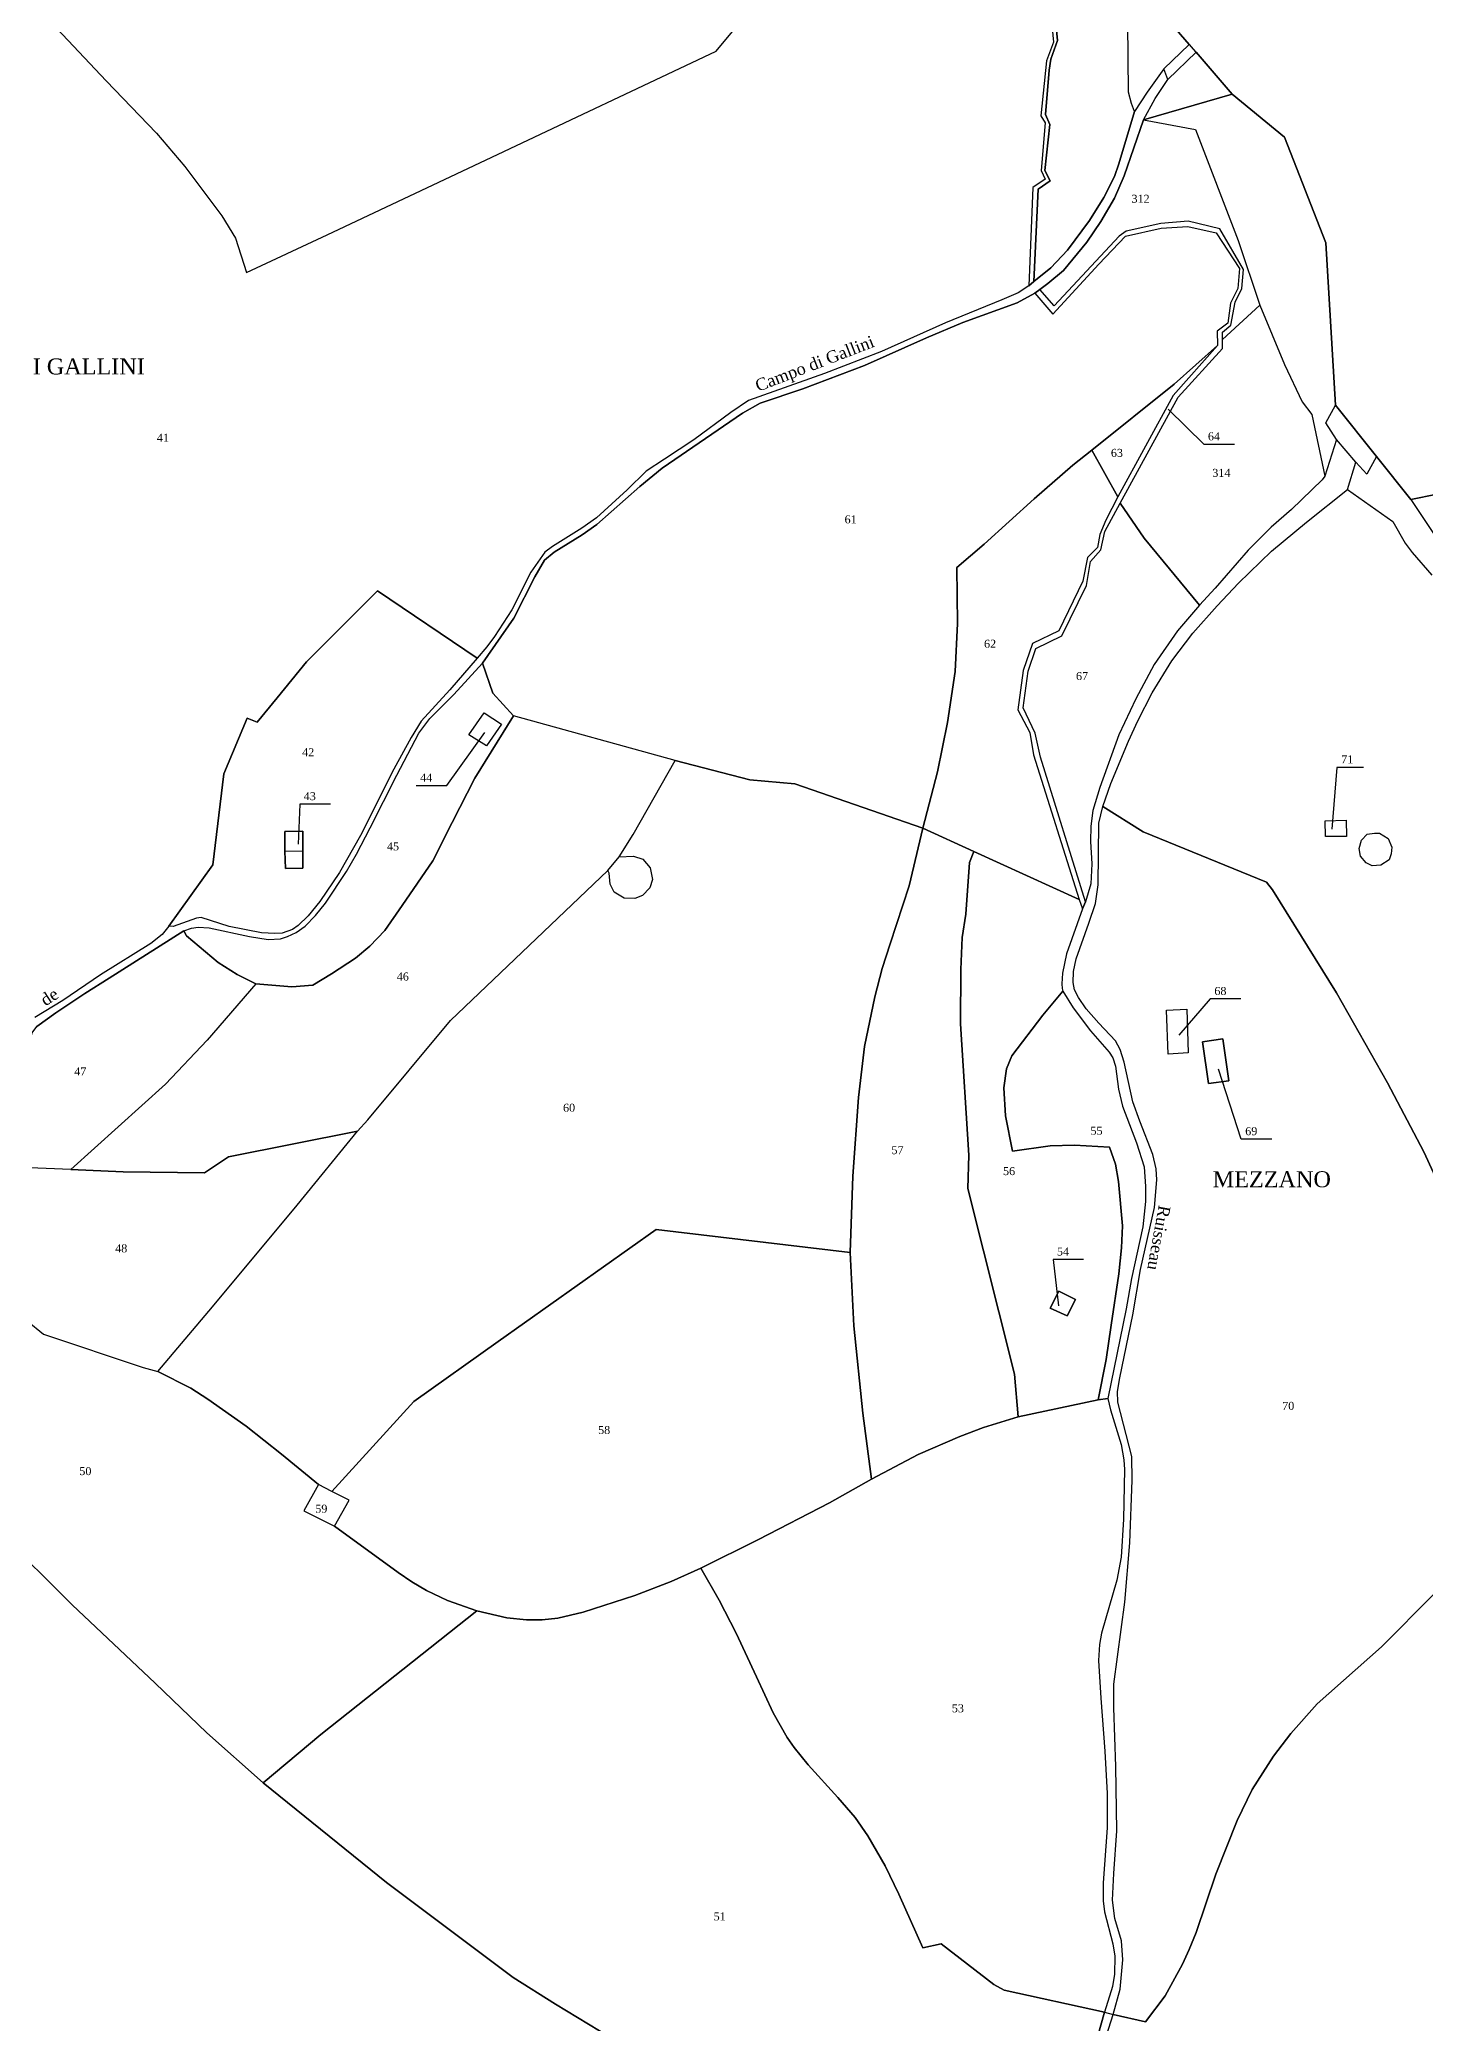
# Model space of a CAD drawing. Extents: x 1205702 to 1209344, y 6150197 to 6152796.
# Drawn here: x 1208466.6 to 1208812.8, y 6150740.1 to 6151235.9 of the extents above; entities that cross this region are included whole.
import ezdxf

# ---------------------------------------------------------------- set-up
doc = ezdxf.new("R2010")
doc.units = 0
doc.linetypes.add('CONTINU', pattern=[0])
for name, color, linetype in [('1LIEUDIT', 7, 'CONTINU'), ('1PARCELLE', 7, 'CONTINU'), ('1SECTION', 7, 'CONTINU'), ('1SUBDSECT', 7, 'CONTINU'), ('1TRONFLUV', 7, 'CONTINU'), ('1TROUPARCELLE', 7, 'CONTINU'), ('1ZONCOMM', 7, 'CONTINU'), ('3BATIDUR', 7, 'CONTINU'), ('3FISCLINE', 7, 'CONTINUOUS'), ('3FLECHEPAR', 7, 'CONTINU'), ('3LIEUDITTEX', 7, 'CONTINU'), ('3PARCELLETEX', 7, 'CONTINU'), ('3PONT', 7, 'CONTINU'), ('3TRONFLUVTEX', 7, 'CONTINU')]:
    doc.layers.add(name, color=color, linetype=linetype)
doc.styles.get("Standard").update_dxf_attribs({"font": 'Times New Roman'})

msp = doc.modelspace()

# ---------------------------------------------------------------- linework, layer by layer
at = {"layer": '1LIEUDIT'}
for points in [[(1208465.87, 6150989.24), (1208470.64, 6150992.69), (1208477.9, 6150997.53), (1208483.92, 6151001.31), (1208502.56, 6151013.14), (1208503.25, 6151011.95), (1208511.2, 6151005.24), (1208515.91, 6151002.23), (1208520.59, 6150999.9), (1208529.6, 6150999.15), (1208534.81, 6150999.57), (1208539.5, 6151002.39), (1208545.47, 6151006.32), (1208549.06, 6151009.35), (1208552.86, 6151013.26), (1208557.18, 6151019.5), (1208564.85, 6151030.64), (1208569.65, 6151040.21), (1208575.33, 6151051.29), (1208584.96, 6151066.93), (1208579.81, 6151072.59), (1208577.24, 6151080.06), (1208585.08, 6151091.35), (1208590.29, 6151101.62), (1208592.74, 6151105.79), (1208595.17, 6151107.86), (1208602.15, 6151112.15), (1208605.8, 6151114.74), (1208616.52, 6151124.24), (1208622.12, 6151128.8), (1208642.22, 6151142.59), (1208646.63, 6151145.06), (1208657.3, 6151148.64), (1208672.68, 6151154.5), (1208688.16, 6151161.38), (1208697.28, 6151165.25), (1208710.86, 6151170.14), (1208715.26, 6151172.56), (1208716.51, 6151173.44), (1208718.51, 6151174.94), (1208722.39, 6151178.26), (1208728.26, 6151185.32), (1208731.73, 6151190.44), (1208735.2, 6151196.29), (1208737.62, 6151201.89), (1208742.45, 6151215.91), (1208764.58, 6151222.33), (1208755.56, 6151232.77), (1208753.84, 6151234.74), (1208748.45, 6151240.98)], [(1208822.38, 6151123.61), (1208809.24, 6151121), (1208800.65, 6151131.77), (1208790.43, 6151144.59), (1208787.97, 6151185.18), (1208777.67, 6151211.54), (1208764.58, 6151222.33), (1208742.45, 6151215.91), (1208737.62, 6151201.89), (1208735.2, 6151196.29), (1208731.73, 6151190.44), (1208728.26, 6151185.32), (1208722.39, 6151178.26), (1208718.51, 6151174.94), (1208716.51, 6151173.44), (1208715.26, 6151172.56), (1208710.86, 6151170.14), (1208697.28, 6151165.25), (1208688.16, 6151161.38), (1208672.68, 6151154.5), (1208657.3, 6151148.64), (1208646.63, 6151145.06), (1208642.22, 6151142.59), (1208622.12, 6151128.8), (1208616.52, 6151124.24), (1208605.8, 6151114.74), (1208602.15, 6151112.15), (1208595.17, 6151107.86), (1208592.74, 6151105.79), (1208590.29, 6151101.62), (1208585.08, 6151091.35), (1208577.24, 6151080.06), (1208579.81, 6151072.59), (1208584.96, 6151066.93), (1208575.33, 6151051.29), (1208569.65, 6151040.21), (1208564.85, 6151030.64), (1208557.18, 6151019.5), (1208552.86, 6151013.26), (1208549.06, 6151009.35), (1208545.47, 6151006.32), (1208539.5, 6151002.39), (1208534.81, 6150999.57), (1208529.6, 6150999.15), (1208520.59, 6150999.9), (1208515.91, 6151002.23), (1208511.2, 6151005.24), (1208503.25, 6151011.95), (1208502.56, 6151013.14), (1208483.92, 6151001.31), (1208477.9, 6150997.53), (1208470.64, 6150992.69), (1208465.87, 6150989.24)], [(1208456.54, 6150862.72), (1208474.66, 6150844.68), (1208495.43, 6150825.08), (1208508.38, 6150812.68), (1208522.41, 6150800.2), (1208553.23, 6150775.29), (1208584.94, 6150751.52), (1208595.51, 6150744.89), (1208617.51, 6150731.55)], [(1208456.54, 6150862.72), (1208474.66, 6150844.68), (1208495.43, 6150825.08), (1208508.38, 6150812.68), (1208522.41, 6150800.2), (1208553.23, 6150775.29), (1208584.94, 6150751.52), (1208595.51, 6150744.89), (1208617.51, 6150731.55)], [(1208730.98, 6150736.93), (1208732.69, 6150742.85), (1208734.82, 6150742.32), (1208734.82, 6150742.32), (1208742.94, 6150740.45), (1208747.86, 6150746.98), (1208752.2, 6150754.91), (1208753.85, 6150758.54), (1208755.56, 6150762.82), (1208760.47, 6150777.36), (1208765.79, 6150790.75), (1208769.61, 6150798.52), (1208774.92, 6150806.83), (1208779.27, 6150812.5), (1208785.79, 6150819.96), (1208801.86, 6150834.18), (1208814.97, 6150847.38)], [(1208730.98, 6150736.93), (1208732.69, 6150742.85), (1208734.82, 6150742.32), (1208734.82, 6150742.32), (1208742.94, 6150740.45), (1208747.86, 6150746.98), (1208752.2, 6150754.91), (1208753.85, 6150758.54), (1208755.56, 6150762.82), (1208760.47, 6150777.36), (1208765.79, 6150790.75), (1208769.61, 6150798.52), (1208774.92, 6150806.83), (1208779.27, 6150812.5), (1208785.79, 6150819.96), (1208801.86, 6150834.18), (1208814.97, 6150847.38)]]:
    msp.add_lwpolyline(points, dxfattribs=at)
at = {"layer": '1PARCELLE'}
for points in [[(1208468.17, 6151241.51), (1208483.22, 6151225.64), (1208495.81, 6151212.52), (1208502.81, 6151204.2), (1208512.13, 6151191.86), (1208515.51, 6151186.27), (1208518.27, 6151177.73), (1208538.41, 6151187.1), (1208579.54, 6151206.54), (1208635.6, 6151233.09), (1208695.75, 6151305.45)], [(1208468.17, 6151241.51), (1208483.22, 6151225.64), (1208495.81, 6151212.52), (1208502.81, 6151204.2), (1208512.13, 6151191.86), (1208515.51, 6151186.27), (1208518.27, 6151177.73), (1208538.41, 6151187.1), (1208579.54, 6151206.54), (1208635.6, 6151233.09), (1208695.75, 6151305.45)], [(1208720.38, 6151241.61), (1208720.92, 6151235.75), (1208719.29, 6151231.07), (1208718.83, 6151228.34), (1208717.9, 6151217.2), (1208718.98, 6151214.73), (1208717.8, 6151203.22), (1208719.12, 6151200.65), (1208716.1, 6151198.52), (1208715.05, 6151175.44), (1208719.29, 6151178.88), (1208723.41, 6151183.28), (1208728.93, 6151190.69), (1208732.53, 6151196.5), (1208735.17, 6151201.72), (1208736.27, 6151204.88), (1208740.2, 6151217.97), (1208739.4, 6151220), (1208738.65, 6151222.76), (1208738.41, 6151248.81)], [(1208719.36, 6151241.48), (1208719.92, 6151235.29), (1208718.14, 6151230.67), (1208716.75, 6151216.89), (1208717.85, 6151215.16), (1208716.81, 6151203.21), (1208717.81, 6151201.03), (1208714.8, 6151198.98), (1208713.77, 6151174.42), (1208711.09, 6151172.63), (1208707.05, 6151170.86), (1208692.9, 6151165.18), (1208676.95, 6151157.99), (1208662.71, 6151152.48), (1208643.75, 6151145.72), (1208639.31, 6151142.72), (1208630.02, 6151135.87), (1208622.76, 6151131.05), (1208618.15, 6151128.08), (1208613.41, 6151123.42), (1208605.74, 6151116.39), (1208602.08, 6151113.82), (1208594.72, 6151109.26), (1208592.8, 6151107.84), (1208589.29, 6151102.83), (1208584.58, 6151093.4), (1208580.26, 6151086.77), (1208578.31, 6151084.12), (1208575.87, 6151081.33), (1208551.01, 6151098.13), (1208533.23, 6151080.44), (1208525.96, 6151071.37), (1208520.91, 6151065.31), (1208518.41, 6151066.33), (1208512.56, 6151052.42), (1208509.82, 6151029.68), (1208498.83, 6151014.32), (1208497.17, 6151012.26), (1208494.33, 6151009.96), (1208481.81, 6151002.14), (1208472.34, 6150995.74), (1208465.4, 6150991.52)], [(1208719.36, 6151241.48), (1208719.92, 6151235.29), (1208718.14, 6151230.67), (1208716.75, 6151216.89), (1208717.85, 6151215.16), (1208716.81, 6151203.21), (1208717.81, 6151201.03), (1208714.8, 6151198.98), (1208713.77, 6151174.42), (1208715.05, 6151175.44), (1208716.1, 6151198.52), (1208719.12, 6151200.65), (1208717.8, 6151203.22), (1208718.98, 6151214.73), (1208717.9, 6151217.2), (1208718.83, 6151228.34), (1208719.29, 6151231.07), (1208720.92, 6151235.75), (1208720.38, 6151241.61)], [(1208828.43, 6150923.2), (1208812.47, 6150957.89), (1208803.43, 6150975.2), (1208790.65, 6150997.7), (1208774.69, 6151023.42), (1208773.13, 6151025.34), (1208742.3, 6151037.94), (1208732.23, 6151044.25), (1208734.27, 6151049.96), (1208738.66, 6151060.54), (1208740.97, 6151065.68), (1208744.56, 6151072.62), (1208749.46, 6151080.69), (1208754.74, 6151087.6), (1208760.82, 6151094.44), (1208766.15, 6151100.06), (1208774.44, 6151108.04), (1208783.19, 6151115.33), (1208793.42, 6151123.46), (1208804.73, 6151115.5), (1208807.82, 6151110.04), (1208809.58, 6151107.7), (1208814.44, 6151102.1)], [(1208814.97, 6150847.38), (1208801.86, 6150834.18), (1208785.79, 6150819.96), (1208779.27, 6150812.5), (1208774.92, 6150806.83), (1208769.61, 6150798.52), (1208765.79, 6150790.75), (1208760.47, 6150777.36), (1208755.56, 6150762.82), (1208753.85, 6150758.54), (1208752.2, 6150754.91), (1208747.86, 6150746.98), (1208742.94, 6150740.45), (1208734.82, 6150742.32), (1208734.82, 6150742.32), (1208736.62, 6150748.63), (1208737.29, 6150755.98), (1208736.9, 6150760.7), (1208735.28, 6150766.25), (1208734.71, 6150770.91), (1208735.01, 6150777.52), (1208735.74, 6150788.17), (1208735.48, 6150804.32), (1208735, 6150818.91), (1208734.97, 6150824.9), (1208737.72, 6150845.39), (1208738.97, 6150860.18), (1208739.62, 6150875.85), (1208739.52, 6150881.76), (1208736.04, 6150895.39), (1208735.93, 6150898.01), (1208736.51, 6150901.42), (1208739.79, 6150917.19), (1208741.67, 6150928.49), (1208745.19, 6150944.02), (1208745.74, 6150950.95), (1208745.57, 6150953.69), (1208744.72, 6150957.26), (1208741.49, 6150965.56), (1208739.79, 6150970.44), (1208737.61, 6150980.3), (1208736.61, 6150983.52), (1208735.39, 6150985.66), (1208731.22, 6150990.05), (1208728.11, 6150993.65), (1208726.15, 6150996.5), (1208725.15, 6150998.4), (1208724.84, 6151000.25), (1208724.94, 6151002.98), (1208725.58, 6151006.18), (1208728.77, 6151015.1), (1208730.42, 6151020.03), (1208731.07, 6151024.7), (1208731.29, 6151040.04), (1208732.23, 6151044.25), (1208742.3, 6151037.94), (1208773.13, 6151025.34), (1208774.69, 6151023.42), (1208790.65, 6150997.7), (1208803.43, 6150975.2), (1208812.47, 6150957.89), (1208828.43, 6150923.2)], [(1208463.49, 6150915.66), (1208467.57, 6150912.37), (1208492.4, 6150904.04), (1208496.11, 6150902.99), (1208504.37, 6150898.82), (1208508.62, 6150896.13), (1208518.18, 6150889.36), (1208526.97, 6150882.34), (1208536.28, 6150874.73), (1208532.62, 6150868.22), (1208540.28, 6150864.38), (1208556.2, 6150852.79), (1208559.55, 6150850.4), (1208563.27, 6150848.24), (1208568.46, 6150845.75), (1208575.84, 6150843.21), (1208536.84, 6150812.32), (1208522.41, 6150800.2), (1208522.41, 6150800.2), (1208508.38, 6150812.68), (1208495.43, 6150825.08), (1208474.66, 6150844.68), (1208456.54, 6150862.72)], [(1208456.54, 6150862.72), (1208474.66, 6150844.68), (1208495.43, 6150825.08), (1208508.38, 6150812.68), (1208522.41, 6150800.2), (1208553.23, 6150775.29), (1208584.94, 6150751.52), (1208595.51, 6150744.89), (1208617.51, 6150731.55)], [(1208617.51, 6150731.55), (1208595.51, 6150744.89), (1208584.94, 6150751.52), (1208553.23, 6150775.29), (1208522.41, 6150800.2), (1208536.84, 6150812.32), (1208575.84, 6150843.21), (1208583.32, 6150841.43), (1208588.24, 6150840.91), (1208592.11, 6150840.95), (1208596.09, 6150841.34), (1208602.39, 6150842.85), (1208615.32, 6150847.05), (1208624.39, 6150850.5), (1208631.77, 6150853.83), (1208636.39, 6150845.87), (1208640.66, 6150837.58), (1208645.67, 6150826.67), (1208649.9, 6150817.7), (1208653.39, 6150811.57), (1208655.1, 6150809.05), (1208658.66, 6150804.67), (1208666, 6150796.52), (1208670.37, 6150791.51), (1208673.52, 6150786.97), (1208677.85, 6150779.48), (1208681.24, 6150772.34), (1208687.28, 6150758.94), (1208691.85, 6150759.96), (1208705.02, 6150749.77), (1208707.64, 6150748.35), (1208732.69, 6150742.85), (1208730.98, 6150736.93)], [(1208733.2, 6150737.06), (1208734.82, 6150742.32), (1208734.82, 6150742.32), (1208742.94, 6150740.45), (1208747.86, 6150746.98), (1208752.2, 6150754.91), (1208753.85, 6150758.54), (1208755.56, 6150762.82), (1208760.47, 6150777.36), (1208765.79, 6150790.75), (1208769.61, 6150798.52), (1208774.92, 6150806.83), (1208779.27, 6150812.5), (1208785.79, 6150819.96), (1208801.86, 6150834.18), (1208814.97, 6150847.38)]]:
    msp.add_lwpolyline(points, dxfattribs=at)
for points in [[(1208762.14, 6151160.97), (1208762.18, 6151162.79), (1208764.25, 6151164.56), (1208765.35, 6151170.33), (1208767.03, 6151173.73), (1208767.39, 6151178.45), (1208761.53, 6151188.62), (1208753.57, 6151190.52), (1208746.73, 6151189.99), (1208738.06, 6151188.03), (1208736.32, 6151186.82), (1208720.07, 6151169.37), (1208716.51, 6151173.44), (1208718.51, 6151174.94), (1208722.39, 6151178.26), (1208728.26, 6151185.32), (1208731.73, 6151190.44), (1208735.2, 6151196.29), (1208737.62, 6151201.89), (1208742.45, 6151215.91), (1208755.44, 6151213.44), (1208766.04, 6151185.72), (1208771.53, 6151169.52), (1208762.14, 6151160.97)], [(1208715.26, 6151172.56), (1208719.79, 6151167.35), (1208731.28, 6151179.77), (1208737.96, 6151186.79), (1208746.81, 6151188.77), (1208753.5, 6151189.23), (1208760.62, 6151187.64), (1208766.39, 6151178.72), (1208765.97, 6151173.69), (1208764.18, 6151170.08), (1208763.52, 6151165.06), (1208760.8, 6151163.03), (1208760.95, 6151159.44), (1208750.07, 6151149.82), (1208729.54, 6151133.32), (1208724.8, 6151129.58), (1208715.07, 6151121.18), (1208702.57, 6151109.84), (1208695.81, 6151103.96), (1208695.95, 6151090), (1208695.35, 6151078.01), (1208693.48, 6151065.27), (1208690.91, 6151052.9), (1208687.3, 6151038.87), (1208655.33, 6151049.88), (1208644.05, 6151050.93), (1208625.39, 6151055.77), (1208584.96, 6151066.93), (1208579.81, 6151072.59), (1208577.24, 6151080.06), (1208585.08, 6151091.35), (1208590.29, 6151101.62), (1208592.74, 6151105.79), (1208595.17, 6151107.86), (1208602.15, 6151112.15), (1208605.8, 6151114.74), (1208616.52, 6151124.24), (1208622.12, 6151128.8), (1208642.22, 6151142.59), (1208646.63, 6151145.06), (1208657.3, 6151148.64), (1208672.68, 6151154.5), (1208688.16, 6151161.38), (1208697.28, 6151165.25), (1208710.86, 6151170.14), (1208715.26, 6151172.56)], [(1208727.15, 6151018.65), (1208727.92, 6151020.43), (1208716.65, 6151056.56), (1208715.37, 6151062.59), (1208712.39, 6151068.94), (1208713.61, 6151078.11), (1208715.52, 6151083.72), (1208722, 6151086.89), (1208728.18, 6151099.47), (1208729.2, 6151105.5), (1208731.75, 6151108.44), (1208732.78, 6151113.01), (1208736.63, 6151120.06), (1208751.05, 6151146.59), (1208762.17, 6151158.75), (1208762.14, 6151160.97), (1208762.18, 6151162.79), (1208764.25, 6151164.56), (1208765.35, 6151170.33), (1208767.03, 6151173.73), (1208767.39, 6151178.45), (1208761.53, 6151188.62), (1208753.57, 6151190.52), (1208746.73, 6151189.99), (1208738.06, 6151188.03), (1208736.32, 6151186.82), (1208720.07, 6151169.37), (1208716.51, 6151173.44), (1208715.26, 6151172.56), (1208719.79, 6151167.35), (1208731.28, 6151179.77), (1208737.96, 6151186.79), (1208746.81, 6151188.77), (1208753.5, 6151189.23), (1208760.62, 6151187.64), (1208766.39, 6151178.72), (1208765.97, 6151173.69), (1208764.18, 6151170.08), (1208763.52, 6151165.06), (1208760.8, 6151163.03), (1208760.95, 6151159.44), (1208749.87, 6151146.97), (1208736.02, 6151121.63), (1208733, 6151115.82), (1208731.48, 6151112.26), (1208730.96, 6151108.98), (1208728.39, 6151106.45), (1208727.26, 6151100.59), (1208721.25, 6151088.12), (1208714.69, 6151084.95), (1208712.35, 6151078.22), (1208710.99, 6151068.42), (1208714.03, 6151062.71), (1208714.95, 6151057.14), (1208726.36, 6151020.97), (1208727.15, 6151018.65)], [(1208736.63, 6151120.06), (1208751.05, 6151146.59), (1208762.17, 6151158.75), (1208762.14, 6151160.97), (1208771.53, 6151169.52), (1208777.66, 6151154.71), (1208782.11, 6151145.4), (1208784.46, 6151142.19), (1208787.71, 6151126.85), (1208787.09, 6151125.91), (1208779.37, 6151118.47), (1208774.31, 6151114.03), (1208768.55, 6151108.3), (1208760.33, 6151098.82), (1208756.39, 6151094.54), (1208742.55, 6151111.28), (1208736.63, 6151120.06)], [(1208760.95, 6151159.44), (1208749.87, 6151146.97), (1208736.02, 6151121.63), (1208729.54, 6151133.32), (1208750.07, 6151149.82), (1208760.95, 6151159.44)], [(1208736.02, 6151121.63), (1208733, 6151115.82), (1208731.48, 6151112.26), (1208730.96, 6151108.98), (1208728.39, 6151106.45), (1208727.26, 6151100.59), (1208721.25, 6151088.12), (1208714.69, 6151084.95), (1208712.35, 6151078.22), (1208710.99, 6151068.42), (1208714.03, 6151062.71), (1208714.95, 6151057.14), (1208726.36, 6151020.97), (1208700.05, 6151032.97), (1208687.3, 6151038.87), (1208690.91, 6151052.9), (1208693.48, 6151065.27), (1208695.35, 6151078.01), (1208695.95, 6151090), (1208695.81, 6151103.96), (1208702.57, 6151109.84), (1208715.07, 6151121.18), (1208724.8, 6151129.58), (1208729.54, 6151133.32), (1208736.02, 6151121.63)], [(1208727.92, 6151020.43), (1208716.65, 6151056.56), (1208715.37, 6151062.59), (1208712.39, 6151068.94), (1208713.61, 6151078.11), (1208715.52, 6151083.72), (1208722, 6151086.89), (1208728.18, 6151099.47), (1208729.2, 6151105.5), (1208731.75, 6151108.44), (1208732.78, 6151113.01), (1208736.63, 6151120.06), (1208742.55, 6151111.28), (1208756.39, 6151094.54), (1208750.94, 6151088.14), (1208745.06, 6151079.7), (1208740.52, 6151071.19), (1208736.23, 6151062.15), (1208731.51, 6151048.98), (1208729.72, 6151043.27), (1208729.22, 6151039.29), (1208729.14, 6151035.5), (1208729.51, 6151029.92), (1208729.29, 6151024.95), (1208727.92, 6151020.43)], [(1208522.02, 6151012.64), (1208513.89, 6151014.22), (1208506.91, 6151016.46), (1208505.76, 6151016.37), (1208499.9, 6151014.24), (1208498.83, 6151014.32), (1208509.82, 6151029.68), (1208512.56, 6151052.42), (1208518.41, 6151066.33), (1208520.91, 6151065.31), (1208525.96, 6151071.37), (1208533.23, 6151080.44), (1208551.01, 6151098.13), (1208575.87, 6151081.33), (1208569.04, 6151073.4), (1208561.94, 6151065.55), (1208559.41, 6151061.53), (1208555.11, 6151053.56), (1208546.72, 6151036.96), (1208541.47, 6151027.72), (1208536.61, 6151020.47), (1208533.64, 6151016.9), (1208531.17, 6151014.49), (1208529.77, 6151013.53), (1208527.19, 6151012.6), (1208525.35, 6151012.46), (1208522.02, 6151012.64)], [(1208520.59, 6150999.9), (1208515.91, 6151002.23), (1208511.2, 6151005.24), (1208503.25, 6151011.95), (1208502.56, 6151013.14), (1208504.48, 6151013.8), (1208506.17, 6151014.09), (1208508.96, 6151013.93), (1208519.04, 6151011.73), (1208523.66, 6151011.01), (1208526.73, 6151011.19), (1208528.49, 6151011.75), (1208530.66, 6151012.77), (1208532.93, 6151014.37), (1208535.53, 6151016.98), (1208537.99, 6151020.08), (1208543.28, 6151028.03), (1208545.71, 6151032.35), (1208549.14, 6151038.91), (1208555.87, 6151052.11), (1208561.36, 6151062.54), (1208564.11, 6151066.27), (1208570.08, 6151072.22), (1208577.24, 6151080.06), (1208579.81, 6151072.59), (1208584.96, 6151066.93), (1208575.33, 6151051.29), (1208569.65, 6151040.21), (1208564.85, 6151030.64), (1208557.18, 6151019.5), (1208552.86, 6151013.26), (1208549.06, 6151009.35), (1208545.47, 6151006.32), (1208539.5, 6151002.39), (1208534.81, 6150999.57), (1208529.6, 6150999.15), (1208520.59, 6150999.9)], [(1208578.21, 6151059.4), (1208573.85, 6151062.12), (1208577.63, 6151067.69), (1208581.98, 6151064.79), (1208578.21, 6151059.4)], [(1208520.59, 6150999.9), (1208508.45, 6150985.81), (1208498.01, 6150974.85), (1208474.4, 6150953.5), (1208487.4, 6150952.92), (1208507.79, 6150952.66), (1208513.78, 6150956.69), (1208545.96, 6150963.12), (1208548.58, 6150965.89), (1208569.25, 6150990.77), (1208608.55, 6151028.22), (1208611.39, 6151031.63), (1208614.89, 6151037.25), (1208625.39, 6151055.77), (1208584.96, 6151066.93), (1208575.33, 6151051.29), (1208569.65, 6151040.21), (1208564.85, 6151030.64), (1208557.18, 6151019.5), (1208552.86, 6151013.26), (1208549.06, 6151009.35), (1208545.47, 6151006.32), (1208539.5, 6151002.39), (1208534.81, 6150999.57), (1208529.6, 6150999.15), (1208520.59, 6150999.9)], [(1208687.3, 6151038.87), (1208683.82, 6151024.39), (1208679.12, 6151009.88), (1208677.11, 6151003.75), (1208675.31, 6150996.67), (1208672.73, 6150984.29), (1208671.2, 6150971.5), (1208669.8, 6150951.81), (1208669.14, 6150932.77), (1208620.61, 6150938.53), (1208581.17, 6150910.5), (1208560.05, 6150895.51), (1208539.59, 6150873.04), (1208536.28, 6150874.73), (1208526.97, 6150882.34), (1208518.18, 6150889.36), (1208508.62, 6150896.13), (1208504.37, 6150898.82), (1208496.11, 6150902.99), (1208509.79, 6150919.17), (1208530.91, 6150944.63), (1208545.96, 6150963.12), (1208548.58, 6150965.89), (1208569.25, 6150990.77), (1208608.55, 6151028.22), (1208611.39, 6151031.63), (1208614.89, 6151037.25), (1208625.39, 6151055.77), (1208644.05, 6151050.93), (1208655.33, 6151049.88), (1208687.3, 6151038.87)], [(1208532.3, 6151028.81), (1208532.32, 6151033.16), (1208532.38, 6151038.09), (1208527.86, 6151038.03), (1208527.88, 6151033.1), (1208527.97, 6151028.74), (1208532.3, 6151028.81)], [(1208700.05, 6151032.97), (1208698.96, 6151030.23), (1208697.98, 6151017.31), (1208697.1, 6151011.52), (1208696.76, 6151003.53), (1208696.7, 6150989.95), (1208698.79, 6150957.06), (1208698.55, 6150948.8), (1208710.16, 6150902.31), (1208711.11, 6150891.65), (1208702.4, 6150888.98), (1208696.5, 6150886.77), (1208686.07, 6150882.25), (1208674.47, 6150876.08), (1208672.3, 6150892.6), (1208670.03, 6150914.41), (1208669.14, 6150932.77), (1208669.8, 6150951.81), (1208671.2, 6150971.5), (1208672.73, 6150984.29), (1208675.31, 6150996.67), (1208677.11, 6151003.75), (1208679.12, 6151009.88), (1208683.82, 6151024.39), (1208687.3, 6151038.87), (1208700.05, 6151032.97)], [(1208793.13, 6151036.78), (1208787.9, 6151036.74), (1208787.79, 6151040.68), (1208793.04, 6151040.81), (1208793.13, 6151036.78)], [(1208710.16, 6150902.31), (1208698.55, 6150948.8), (1208698.79, 6150957.06), (1208696.7, 6150989.95), (1208696.76, 6151003.53), (1208697.1, 6151011.52), (1208697.98, 6151017.31), (1208698.96, 6151030.23), (1208700.05, 6151032.97), (1208726.36, 6151020.97), (1208727.15, 6151018.65), (1208723.16, 6151007.41), (1208722.15, 6151002.6), (1208721.97, 6150999.93), (1208722.06, 6150998.73), (1208722.23, 6150998.08), (1208717.3, 6150992.06), (1208709.53, 6150981.93), (1208708.2, 6150978.64), (1208707.53, 6150973.91), (1208707.91, 6150966.92), (1208709.67, 6150958.11), (1208719.13, 6150959.4), (1208725.2, 6150959.61), (1208733.94, 6150959.05), (1208735.41, 6150954.83), (1208736.2, 6150950.52), (1208737.14, 6150939.4), (1208736.92, 6150933.9), (1208736.28, 6150927.44), (1208734.36, 6150914.57), (1208733.1, 6150906.03), (1208731.09, 6150895.97), (1208711.11, 6150891.65), (1208710.16, 6150902.31)], [(1208502.56, 6151013.14), (1208503.25, 6151011.95), (1208511.2, 6151005.24), (1208515.91, 6151002.23), (1208520.59, 6150999.9), (1208508.45, 6150985.81), (1208498.01, 6150974.85), (1208474.4, 6150953.5), (1208451.71, 6150954.4), (1208431.2, 6150955.13), (1208426.67, 6150967.77), (1208426.48, 6150969.51), (1208428.94, 6150972.65), (1208433.31, 6150977.46), (1208443.94, 6150978.62), (1208463.16, 6150981.17), (1208464.72, 6150987.64), (1208465.87, 6150989.24), (1208470.64, 6150992.69), (1208477.9, 6150997.53), (1208483.92, 6151001.31), (1208502.56, 6151013.14)], [(1208731.09, 6150895.97), (1208733.1, 6150906.03), (1208734.36, 6150914.57), (1208736.28, 6150927.44), (1208736.92, 6150933.9), (1208737.14, 6150939.4), (1208736.2, 6150950.52), (1208735.41, 6150954.83), (1208733.94, 6150959.05), (1208725.2, 6150959.61), (1208719.13, 6150959.4), (1208709.67, 6150958.11), (1208707.91, 6150966.92), (1208707.53, 6150973.91), (1208708.2, 6150978.64), (1208709.53, 6150981.93), (1208717.3, 6150992.06), (1208722.23, 6150998.08), (1208724.82, 6150993.9), (1208729.18, 6150988.18), (1208733.81, 6150982.87), (1208734.75, 6150981.41), (1208735.39, 6150979.32), (1208736.14, 6150973.61), (1208737.2, 6150969.35), (1208740.69, 6150960.18), (1208742.61, 6150954.21), (1208742.96, 6150949.23), (1208742.91, 6150945.49), (1208742.27, 6150939.16), (1208739.38, 6150926.27), (1208738.07, 6150918.66), (1208733.54, 6150896.26), (1208731.09, 6150895.97)], [(1208753.59, 6150982.67), (1208748.61, 6150982.32), (1208748.14, 6150993.32), (1208753.22, 6150993.57), (1208753.59, 6150982.67)], [(1208757.17, 6150985.45), (1208758.65, 6150975.03), (1208763.71, 6150975.71), (1208762.24, 6150986.16), (1208757.17, 6150985.45)], [(1208474.4, 6150953.5), (1208451.71, 6150954.4), (1208431.2, 6150955.13), (1208432.62, 6150951.4), (1208435.21, 6150946.37), (1208440.14, 6150938.37), (1208442.99, 6150934.97), (1208447.38, 6150930.75), (1208463.49, 6150915.66), (1208467.57, 6150912.37), (1208492.4, 6150904.04), (1208496.11, 6150902.99), (1208509.79, 6150919.17), (1208530.91, 6150944.63), (1208545.96, 6150963.12), (1208513.78, 6150956.69), (1208507.79, 6150952.66), (1208487.4, 6150952.92), (1208474.4, 6150953.5)], [(1208540.28, 6150864.38), (1208543.9, 6150870.83), (1208539.59, 6150873.04), (1208560.05, 6150895.51), (1208581.17, 6150910.5), (1208620.61, 6150938.53), (1208669.14, 6150932.77), (1208670.03, 6150914.41), (1208672.3, 6150892.6), (1208674.47, 6150876.08), (1208663.98, 6150870.16), (1208646.19, 6150861), (1208631.77, 6150853.83), (1208624.39, 6150850.5), (1208615.32, 6150847.05), (1208602.39, 6150842.85), (1208596.09, 6150841.34), (1208592.11, 6150840.95), (1208588.24, 6150840.91), (1208583.32, 6150841.43), (1208575.84, 6150843.21), (1208568.46, 6150845.75), (1208563.27, 6150848.24), (1208559.55, 6150850.4), (1208556.2, 6150852.79), (1208540.28, 6150864.38)], [(1208721.24, 6150923.07), (1208719.09, 6150918.86), (1208723.33, 6150916.91), (1208725.4, 6150921.02), (1208721.24, 6150923.07)], [(1208711.11, 6150891.65), (1208731.09, 6150895.97), (1208733.54, 6150896.26), (1208734.14, 6150893.43), (1208736.84, 6150884.79), (1208737.51, 6150880.91), (1208737.67, 6150878.54), (1208737.45, 6150866.07), (1208736.8, 6150856.61), (1208735.78, 6150850.82), (1208731.92, 6150837.6), (1208731.45, 6150834.77), (1208731.2, 6150830.81), (1208731.76, 6150821.37), (1208732.77, 6150808.14), (1208733.35, 6150797.5), (1208733.33, 6150788.94), (1208732.34, 6150775.18), (1208732.31, 6150770.7), (1208732.66, 6150767.96), (1208734.75, 6150759.94), (1208735.26, 6150756.89), (1208735.17, 6150752.41), (1208734.7, 6150749.31), (1208732.69, 6150742.85), (1208707.64, 6150748.35), (1208705.02, 6150749.77), (1208691.85, 6150759.96), (1208687.28, 6150758.94), (1208681.24, 6150772.34), (1208677.85, 6150779.48), (1208673.52, 6150786.97), (1208670.37, 6150791.51), (1208666, 6150796.52), (1208658.66, 6150804.67), (1208655.1, 6150809.05), (1208653.39, 6150811.57), (1208649.9, 6150817.7), (1208645.67, 6150826.67), (1208640.66, 6150837.58), (1208636.39, 6150845.87), (1208631.77, 6150853.83), (1208646.19, 6150861), (1208663.98, 6150870.16), (1208674.47, 6150876.08), (1208686.07, 6150882.25), (1208696.5, 6150886.77), (1208702.4, 6150888.98), (1208711.11, 6150891.65)], [(1208536.28, 6150874.73), (1208532.62, 6150868.22), (1208540.28, 6150864.38), (1208543.9, 6150870.83), (1208539.59, 6150873.04), (1208536.28, 6150874.73)]]:
    msp.add_lwpolyline(points, close=True, dxfattribs=at)
at = {"layer": '1SECTION'}
msp.add_lwpolyline([(1208743.54, 6151487.77), (1208729.22, 6151465.9), (1208713.01, 6151438.89), (1208692.93, 6151400.2), (1208692.98, 6151377.49), (1208694.52, 6151356.64), (1208712.99, 6151318.77), (1208731.17, 6151294.33), (1208748.45, 6151240.98), (1208753.84, 6151234.74), (1208755.56, 6151232.77), (1208764.58, 6151222.33), (1208777.67, 6151211.54), (1208787.97, 6151185.18), (1208790.43, 6151144.59), (1208800.65, 6151131.77), (1208809.24, 6151121), (1208822.38, 6151123.61)], dxfattribs=at)
at = {"layer": '1SUBDSECT'}
msp.add_lwpolyline([(1208822.38, 6151123.61), (1208809.24, 6151121), (1208800.65, 6151131.77), (1208790.43, 6151144.59), (1208787.97, 6151185.18), (1208777.67, 6151211.54), (1208764.58, 6151222.33), (1208755.56, 6151232.77), (1208753.84, 6151234.74), (1208748.45, 6151240.98)], dxfattribs=at)
at = {"layer": '1TRONFLUV'}
for points in [[(1208465.87, 6150989.24), (1208470.64, 6150992.69), (1208477.9, 6150997.53), (1208483.92, 6151001.31), (1208502.56, 6151013.14), (1208504.48, 6151013.8), (1208506.17, 6151014.09), (1208508.96, 6151013.93), (1208519.04, 6151011.73), (1208523.66, 6151011.01), (1208526.73, 6151011.19), (1208528.49, 6151011.75), (1208530.66, 6151012.77), (1208532.93, 6151014.37), (1208535.53, 6151016.98), (1208537.99, 6151020.08), (1208543.28, 6151028.03), (1208545.71, 6151032.35), (1208549.14, 6151038.91), (1208555.87, 6151052.11), (1208561.36, 6151062.54), (1208564.11, 6151066.27), (1208570.08, 6151072.22), (1208577.24, 6151080.06), (1208585.08, 6151091.35), (1208590.29, 6151101.62), (1208592.74, 6151105.79), (1208595.17, 6151107.86), (1208602.15, 6151112.15), (1208605.8, 6151114.74), (1208616.52, 6151124.24), (1208622.12, 6151128.8), (1208642.22, 6151142.59), (1208646.63, 6151145.06), (1208657.3, 6151148.64), (1208672.68, 6151154.5), (1208688.16, 6151161.38), (1208697.28, 6151165.25), (1208710.86, 6151170.14), (1208715.26, 6151172.56), (1208716.51, 6151173.44), (1208718.51, 6151174.94), (1208722.39, 6151178.26), (1208728.26, 6151185.32), (1208731.73, 6151190.44), (1208735.2, 6151196.29), (1208737.62, 6151201.89), (1208742.45, 6151215.91), (1208745.3, 6151221.23), (1208748.49, 6151225.97), (1208747.5, 6151228.61), (1208743.32, 6151222.77), (1208740.2, 6151217.97), (1208736.27, 6151204.88), (1208735.17, 6151201.72), (1208732.53, 6151196.5), (1208728.93, 6151190.69), (1208723.41, 6151183.28), (1208719.29, 6151178.88), (1208715.05, 6151175.44), (1208715.05, 6151175.44), (1208713.77, 6151174.42), (1208711.09, 6151172.63), (1208707.05, 6151170.86), (1208692.9, 6151165.18), (1208676.95, 6151157.99), (1208662.71, 6151152.48), (1208643.75, 6151145.72), (1208639.31, 6151142.72), (1208630.02, 6151135.87), (1208622.76, 6151131.05), (1208618.15, 6151128.08), (1208613.41, 6151123.42), (1208605.74, 6151116.39), (1208602.08, 6151113.82), (1208594.72, 6151109.26), (1208592.8, 6151107.84), (1208589.29, 6151102.83), (1208584.58, 6151093.4), (1208580.26, 6151086.77), (1208578.31, 6151084.12), (1208575.87, 6151081.33), (1208569.04, 6151073.4), (1208561.94, 6151065.55), (1208559.41, 6151061.53), (1208555.11, 6151053.56), (1208546.72, 6151036.96), (1208541.47, 6151027.72), (1208536.61, 6151020.47), (1208533.64, 6151016.9), (1208531.17, 6151014.49), (1208529.77, 6151013.53), (1208527.19, 6151012.6), (1208525.35, 6151012.46), (1208522.02, 6151012.64), (1208513.89, 6151014.22), (1208506.91, 6151016.46), (1208505.76, 6151016.37), (1208499.9, 6151014.24), (1208498.83, 6151014.32), (1208497.17, 6151012.26), (1208494.33, 6151009.96), (1208481.81, 6151002.14), (1208472.34, 6150995.74), (1208465.4, 6150991.52)], [(1208733.2, 6150737.06), (1208734.82, 6150742.32), (1208736.62, 6150748.63), (1208737.29, 6150755.98), (1208736.9, 6150760.7), (1208735.28, 6150766.25), (1208734.71, 6150770.91), (1208735.01, 6150777.52), (1208735.74, 6150788.17), (1208735.48, 6150804.32), (1208735, 6150818.91), (1208734.97, 6150824.9), (1208737.72, 6150845.39), (1208738.97, 6150860.18), (1208739.62, 6150875.85), (1208739.52, 6150881.76), (1208736.04, 6150895.39), (1208735.93, 6150898.01), (1208736.51, 6150901.42), (1208739.79, 6150917.19), (1208741.67, 6150928.49), (1208745.19, 6150944.02), (1208745.74, 6150950.95), (1208745.57, 6150953.69), (1208744.72, 6150957.26), (1208741.49, 6150965.56), (1208739.79, 6150970.44), (1208737.61, 6150980.3), (1208736.61, 6150983.52), (1208735.39, 6150985.66), (1208731.22, 6150990.05), (1208728.11, 6150993.65), (1208726.15, 6150996.5), (1208725.15, 6150998.4), (1208724.84, 6151000.25), (1208724.94, 6151002.98), (1208725.58, 6151006.18), (1208728.77, 6151015.1), (1208730.42, 6151020.03), (1208731.07, 6151024.7), (1208731.29, 6151040.04), (1208732.23, 6151044.25), (1208732.23, 6151044.25), (1208734.27, 6151049.96), (1208738.66, 6151060.54), (1208740.97, 6151065.68), (1208744.56, 6151072.62), (1208749.46, 6151080.69), (1208754.74, 6151087.6), (1208760.82, 6151094.44), (1208766.15, 6151100.06), (1208774.44, 6151108.04), (1208783.19, 6151115.33), (1208793.42, 6151123.46), (1208795.45, 6151130.31), (1208790.67, 6151135.97), (1208787.71, 6151126.85), (1208787.09, 6151125.91), (1208779.37, 6151118.47), (1208774.31, 6151114.03), (1208768.55, 6151108.3), (1208760.33, 6151098.82), (1208756.39, 6151094.54), (1208750.94, 6151088.14), (1208745.06, 6151079.7), (1208740.52, 6151071.19), (1208736.23, 6151062.15), (1208731.51, 6151048.98), (1208729.72, 6151043.27), (1208729.22, 6151039.29), (1208729.14, 6151035.5), (1208729.51, 6151029.92), (1208729.29, 6151024.95), (1208727.92, 6151020.43), (1208727.15, 6151018.65), (1208723.16, 6151007.41), (1208722.15, 6151002.6), (1208721.97, 6150999.93), (1208722.06, 6150998.73), (1208722.23, 6150998.08), (1208724.82, 6150993.9), (1208729.18, 6150988.18), (1208733.81, 6150982.87), (1208734.75, 6150981.41), (1208735.39, 6150979.32), (1208736.14, 6150973.61), (1208737.2, 6150969.35), (1208740.69, 6150960.18), (1208742.61, 6150954.21), (1208742.96, 6150949.23), (1208742.91, 6150945.49), (1208742.27, 6150939.16), (1208739.38, 6150926.27), (1208738.07, 6150918.66), (1208733.54, 6150896.26), (1208734.14, 6150893.43), (1208736.84, 6150884.79), (1208737.51, 6150880.91), (1208737.67, 6150878.54), (1208737.45, 6150866.07), (1208736.8, 6150856.61), (1208735.78, 6150850.82), (1208731.92, 6150837.6), (1208731.45, 6150834.77), (1208731.2, 6150830.81), (1208731.76, 6150821.37), (1208732.77, 6150808.14), (1208733.35, 6150797.5), (1208733.33, 6150788.94), (1208732.34, 6150775.18), (1208732.31, 6150770.7), (1208732.66, 6150767.96), (1208734.75, 6150759.94), (1208735.26, 6150756.89), (1208735.17, 6150752.41), (1208734.7, 6150749.31), (1208732.69, 6150742.85), (1208730.98, 6150736.93)]]:
    msp.add_lwpolyline(points, dxfattribs=at)
at = {"layer": '1TROUPARCELLE'}
for points in [[(1208573.85, 6151062.12), (1208577.63, 6151067.69), (1208581.98, 6151064.79), (1208578.21, 6151059.4), (1208573.85, 6151062.12)], [(1208527.88, 6151033.1), (1208527.86, 6151038.03), (1208532.38, 6151038.09), (1208532.32, 6151033.16), (1208532.3, 6151028.81), (1208527.97, 6151028.74), (1208527.88, 6151033.1)], [(1208787.79, 6151040.68), (1208793.04, 6151040.81), (1208793.13, 6151036.78), (1208787.9, 6151036.74), (1208787.79, 6151040.68)], [(1208748.14, 6150993.32), (1208753.22, 6150993.57), (1208753.59, 6150982.67), (1208748.61, 6150982.32), (1208748.14, 6150993.32)], [(1208757.17, 6150985.45), (1208762.24, 6150986.16), (1208763.71, 6150975.71), (1208758.65, 6150975.03), (1208757.17, 6150985.45)], [(1208719.09, 6150918.86), (1208721.24, 6150923.07), (1208725.4, 6150921.02), (1208723.33, 6150916.91), (1208719.09, 6150918.86)]]:
    msp.add_lwpolyline(points, close=True, dxfattribs=at)
at = {"layer": '1ZONCOMM'}
msp.add_lwpolyline([(1208713.01, 6151438.89), (1208692.93, 6151400.2), (1208692.98, 6151377.49), (1208694.52, 6151356.64), (1208712.99, 6151318.77), (1208731.17, 6151294.33), (1208748.45, 6151240.98), (1208764.58, 6151222.33), (1208777.67, 6151211.54), (1208787.97, 6151185.18), (1208790.43, 6151144.59), (1208809.24, 6151121), (1208816.07, 6151110.72)], dxfattribs=at)
msp.add_lwpolyline([(1208713.01, 6151438.89), (1208692.93, 6151400.2), (1208692.98, 6151377.49), (1208694.52, 6151356.64), (1208712.99, 6151318.77), (1208731.17, 6151294.33), (1208748.45, 6151240.98), (1208764.58, 6151222.33), (1208777.67, 6151211.54), (1208787.97, 6151185.18), (1208790.43, 6151144.59), (1208809.24, 6151121), (1208816.07, 6151110.72)], dxfattribs=at)
at = {"layer": '3BATIDUR'}
for points in [[(1208573.85, 6151062.12), (1208577.63, 6151067.69), (1208581.98, 6151064.79), (1208578.21, 6151059.4), (1208573.85, 6151062.12)], [(1208532.32, 6151033.16), (1208532.38, 6151038.09), (1208527.86, 6151038.03), (1208527.88, 6151033.1), (1208532.32, 6151033.16)], [(1208787.9, 6151036.74), (1208787.79, 6151040.68), (1208793.04, 6151040.81), (1208793.13, 6151036.78), (1208787.9, 6151036.74)], [(1208719.09, 6150918.86), (1208721.24, 6150923.07), (1208725.4, 6150921.02), (1208723.33, 6150916.91), (1208719.09, 6150918.86)], [(1208539.59, 6150873.04), (1208536.28, 6150874.73), (1208532.62, 6150868.22), (1208540.28, 6150864.38), (1208543.9, 6150870.83), (1208539.59, 6150873.04)]]:
    msp.add_lwpolyline(points, close=True, dxfattribs=at)
at = {"layer": '3FISCLINE'}
for points in [[(1208796.29, 6151033.77), (1208796.89, 6151035.8), (1208798.35, 6151037.31), (1208800.15, 6151037.59), (1208801.42, 6151037.58), (1208803.58, 6151036.24), (1208804.48, 6151034.11), (1208804.29, 6151032.38), (1208803.77, 6151030.92), (1208801.7, 6151029.62), (1208799.6, 6151029.39), (1208798.06, 6151030.18), (1208796.63, 6151031.82), (1208796.29, 6151033.77)], [(1208611.39, 6151031.63), (1208614.98, 6151031.87), (1208617.31, 6151031.05), (1208619.14, 6151028.94), (1208619.73, 6151025.97), (1208619.04, 6151023.88), (1208617.25, 6151022.04), (1208615.31, 6151021.21), (1208612.61, 6151021.34), (1208610.17, 6151022.86), (1208609.17, 6151024.8), (1208608.9, 6151027.57), (1208608.55, 6151028.22)]]:
    msp.add_lwpolyline(points, dxfattribs=at)
at = {"layer": '3FLECHEPAR'}
for points in [[(1208765.18, 6151134.76), (1208757.54, 6151134.77), (1208748.6, 6151143.56)], [(1208560.68, 6151049.48), (1208568.32, 6151049.46), (1208577.8, 6151062.76)], [(1208797.41, 6151054.01), (1208790.75, 6151054.03), (1208789.45, 6151038.55)], [(1208539.22, 6151044.82), (1208531.58, 6151044.84), (1208531.14, 6151034.81)], [(1208766.77, 6150996.13), (1208759.12, 6150996.14), (1208751.21, 6150987.12)], [(1208774.5, 6150961.06), (1208766.86, 6150961.08), (1208761.18, 6150978.55)], [(1208727.45, 6150931), (1208719.81, 6150931.01), (1208721.18, 6150919.41)]]:
    msp.add_lwpolyline(points, dxfattribs=at)
at = {"layer": '3PONT'}
for points in [[(1208748.49, 6151225.97), (1208747.5, 6151228.61), (1208753.84, 6151234.74), (1208755.56, 6151232.77), (1208748.49, 6151225.97)], [(1208795.45, 6151130.31), (1208790.67, 6151135.97), (1208787.99, 6151140.16), (1208790.43, 6151144.59), (1208800.65, 6151131.77), (1208798.23, 6151127.32), (1208795.45, 6151130.31)]]:
    msp.add_lwpolyline(points, close=True, dxfattribs=at)

# ---------------------------------------------------------------- texts
at = {"layer": '3LIEUDITTEX'}
for s, p in [('CAMPO DI GALLINI', (1208437.47, 6151152.24)), ('MEZZANO', (1208759.72, 6150949.07))]:
    msp.add_text(s, height=4, dxfattribs=at).set_placement(p)
at = {"layer": '3PARCELLETEX'}
for s, p in [('312', (1208739.42, 6151195.15)), ('41', (1208495.86, 6151135.42)), ('64', (1208758.52, 6151135.77)), ('63', (1208734.27, 6151131.64)), ('314', (1208759.62, 6151126.64)), ('61', (1208667.72, 6151115.02)), ('62', (1208702.57, 6151083.93)), ('67', (1208725.55, 6151075.85)), ('42', (1208532.16, 6151056.82)), ('71', (1208791.81, 6151055.02)), ('43', (1208532.56, 6151045.83)), ('44', (1208561.66, 6151050.48)), ('45', (1208553.37, 6151033.29)), ('46', (1208555.82, 6151000.75)), ('68', (1208760.12, 6150997.13)), ('47', (1208475.22, 6150977.03)), ('60', (1208597.36, 6150967.95)), ('55', (1208729.17, 6150962.2)), ('69', (1208767.84, 6150962.08)), ('57', (1208679.43, 6150957.34)), ('56', (1208707.32, 6150952.11)), ('48', (1208485.45, 6150932.8)), ('54', (1208720.79, 6150932.01)), ('70', (1208777.08, 6150893.43)), ('58', (1208606.13, 6150887.39)), ('50', (1208476.49, 6150877.12)), ('59', (1208535.45, 6150867.72)), ('53', (1208694.53, 6150817.84)), ('51', (1208635, 6150765.82))]:
    msp.add_text(s, height=2, dxfattribs=at).set_placement(p)
at = {"layer": '3TRONFLUVTEX'}
for s, rotation, p in [('Campo di Gallini', 21.2, (1208646.12, 6151147.89)), ('de', 32.9, (1208468.01, 6150994.25)), ('Ruisseau', 259.7, (1208746.25, 6150944.73))]:
    msp.add_text(s, height=3, rotation=rotation, dxfattribs=at).set_placement(p)

doc.saveas('drawing.dxf')
